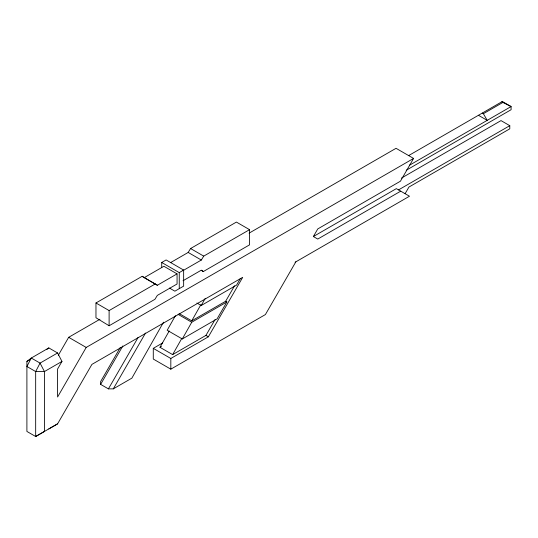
<?xml version="1.0" encoding="UTF-8"?>
<svg xmlns="http://www.w3.org/2000/svg" width="538" height="538" viewBox="0 0 538 538"><rect width="100%" height="100%" fill="white"/><g stroke="black" fill="none" stroke-linecap="round" stroke-linejoin="round"><path stroke-width="0.81" d="M163.525 322.188L131.871 378.147L113.289 388.873L108.414 388.873L100.633 384.381L100.633 381.563L120.31 347.481M175.415 315.705L167.183 330.251L182.281 338.967L217.096 318.866L226.854 301.973L225.637 301.267L191.743 320.836L179.087 313.526M215.052 319.599L205.933 335.389L172.637 354.609L159.974 347.306L169.221 330.964M172.637 354.609L181.878 338.267M191.743 320.836L200.795 304.838M182.281 338.967L191.743 322.242L226.854 301.973M196.895 303.029L201.205 305.517L205.146 298.55M58.306 355.275L68.676 337.313L99.954 319.249M295.839 261.845L265.395 314.569L170.822 369.169L153.283 359.048L153.283 348.348L170.822 358.476L208.374 336.795L242.705 277.332L91.917 364.387L57.586 423.85L35.669 436.506L26.9 431.442L26.9 361.428L31.285 358.039L48.823 347.918L57.586 352.975L61.971 361.428L57.586 369.021L57.586 397.01L86.208 347.434L413.581 158.428L396.042 148.306L249.094 233.149M100.633 384.381L122.825 345.947M108.414 388.873L138.145 337.387M113.289 388.873L145.536 333.035M225.637 301.267L234.575 285.779M240.264 278.738L236.606 285.079L201.205 305.517M400.716 191.172L317.756 239.067L313.372 236.532L317.756 228.939L400.427 181.212L413.581 158.428M405.101 193.7L408.934 187.056L509.782 128.831L509.782 125.67L501.012 120.606L401.388 178.125M170.566 262.618L188.179 252.443L190.58 248.529L236.404 222.073L249.558 229.665L249.558 244.851L203.337 271.535L201.266 270.338M183.014 270.614L201.333 260.036L203.727 256.122L249.558 229.665M46.941 349.37L48.823 347.918M161.723 267.292L161.723 262.483L166.107 259.948L183.646 270.076L183.646 286.122L174.877 291.179L169.483 288.065M95.966 302.981L142.18 276.297L157.338 285.261L177.069 273.869L177.069 283.997L157.338 295.389L154.944 299.303L109.113 325.759L95.966 317.756L95.966 302.981L109.113 310.574L155.334 283.889M161.723 262.483L179.262 272.605L183.646 270.076M26.9 361.428L30.41 359.404M57.586 352.975L40.054 363.103L35.669 371.556L35.669 436.506L44.439 431.442L44.439 371.556L40.054 363.103L31.285 358.039L26.9 366.492L35.669 371.556L44.439 371.556L61.971 361.428M183.014 280.742L201.333 270.163L203.337 271.535M408.611 155.603L502.331 101.494L511.1 106.558L511.1 109.718L406.197 170.29M482.277 113.074L483.373 113.706L502.882 102.442L511.1 106.558L409.378 165.287M313.372 236.532L396.331 188.636L409.485 196.229L295.073 262.288M398.524 189.901L509.782 125.67M153.283 348.348L162.671 342.928M159.974 347.306L161.427 346.465M48.823 428.914L57.586 423.85M501.786 101.81L502.882 102.442M478.437 115.287L487.206 120.351L483.373 113.706M190.58 248.529L203.727 256.122M188.179 252.443L201.333 260.036M177.069 273.869L163.915 266.276L144.191 277.669L157.338 285.261M178.085 314.353L191.743 322.242M205.933 335.389L208.374 336.795M68.676 337.313L86.208 347.434M142.18 276.297L143.518 277.211M179.262 272.605L179.262 288.65M170.822 358.476L170.822 369.169M109.113 310.574L109.113 325.759"/></g></svg>
